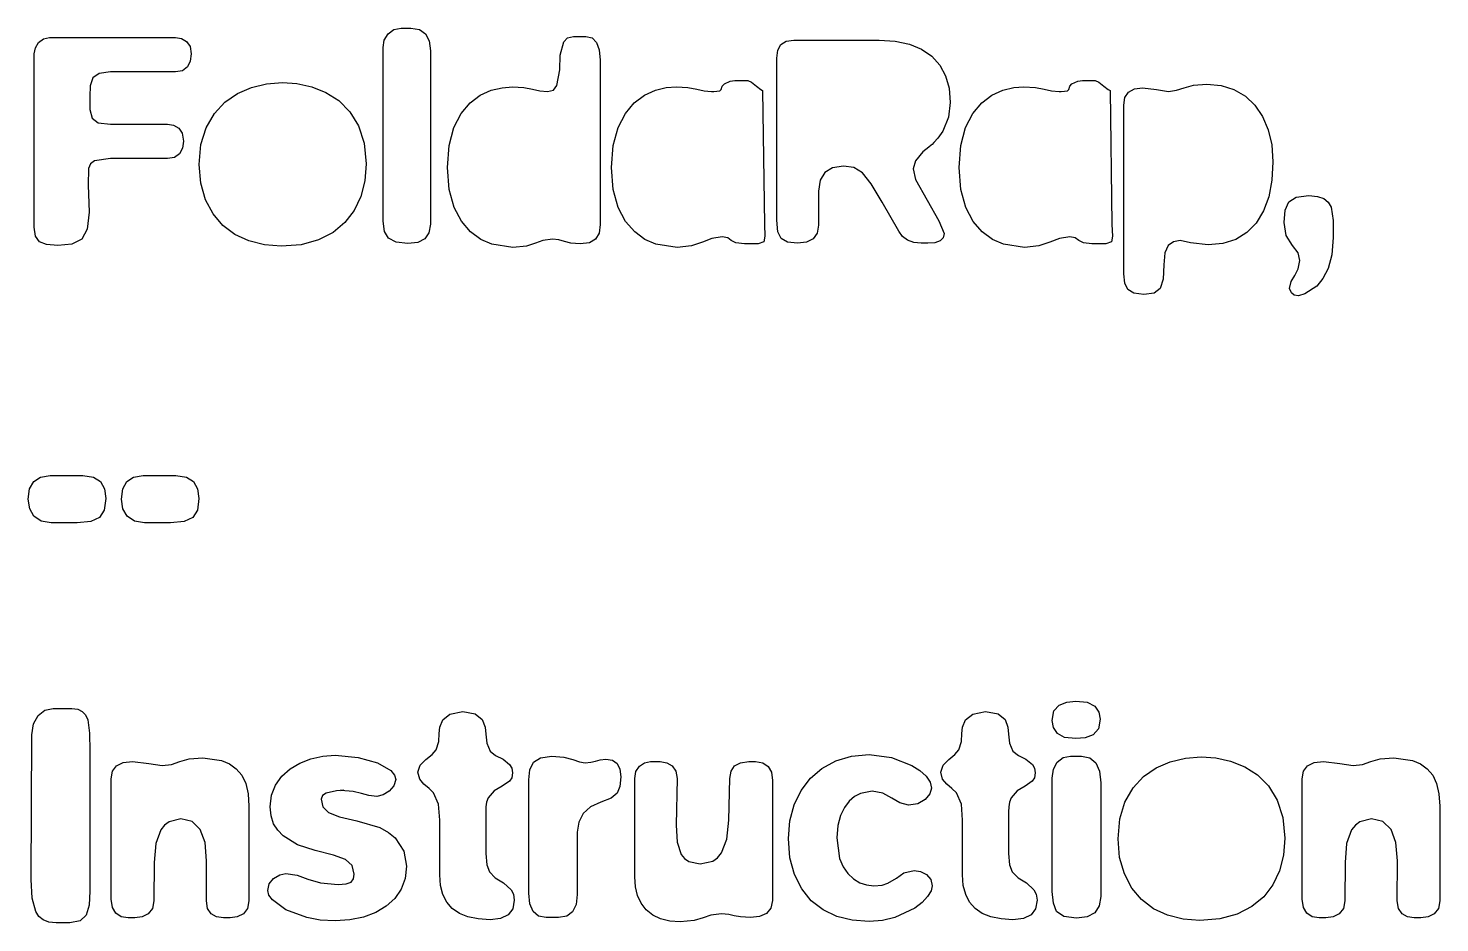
# Model space of a CAD drawing. Header units: metres. Extents: x 730 to 928, y -1580 to -1257.
# Drawn here: x 767.33 to 801.45, y -1342.37 to -1320.76 of the extents above; entities that cross this region are included whole.
import ezdxf

# ---------------------------------------------------------------- set-up
doc = ezdxf.new("R2010")
doc.units = ezdxf.units.M

msp = doc.modelspace()

# ---------------------------------------------------------------- linework, layer by layer
at = {"layer": 'COMPONENT0'}
for p, q in [((776.166, -1320.789, 0), (776.345, -1320.755, 0)), ((776.345, -1320.755, 0), (776.58, -1320.755, 0)), ((776.58, -1320.755, 0), (776.786, -1320.789, 0)), ((767.501, -1321.227, 0), (767.581, -1321.098, 0)), ((767.581, -1321.098, 0), (767.699, -1321.007, 0)), ((767.699, -1321.007, 0), (767.841, -1320.977, 0)), ((767.841, -1320.977, 0), (770.89, -1320.977, 0)), ((770.89, -1320.977, 0), (771.034, -1321.002, 0)), ((771.034, -1321.002, 0), (771.158, -1321.076, 0)), ((771.158, -1321.076, 0), (771.243, -1321.199, 0)), ((775.905, -1321.224, 0), (775.935, -1321.042, 0)), ((775.935, -1321.042, 0), (776.026, -1320.891, 0)), ((776.026, -1320.891, 0), (776.166, -1320.789, 0)), ((776.786, -1320.789, 0), (776.933, -1320.891, 0)), ((776.933, -1320.891, 0), (777.021, -1321.06, 0)), ((777.021, -1321.06, 0), (777.05, -1321.297, 0)), ((780.189, -1321.407, 0), (780.273, -1321.081, 0)), ((780.273, -1321.081, 0), (780.368, -1320.985, 0)), ((780.368, -1320.985, 0), (780.511, -1320.953, 0)), ((780.511, -1320.953, 0), (780.804, -1320.953, 0)), ((780.804, -1320.953, 0), (780.958, -1320.989, 0)), ((780.958, -1320.989, 0), (781.067, -1321.096, 0)), ((781.067, -1321.096, 0), (781.133, -1321.274, 0)), ((785.524, -1321.151, 0), (785.653, -1321.068, 0)), ((785.653, -1321.068, 0), (785.833, -1321.041, 0)), ((785.833, -1321.041, 0), (787.9, -1321.041, 0)), ((787.9, -1321.041, 0), (788.288, -1321.065, 0)), ((788.288, -1321.065, 0), (788.628, -1321.138, 0)), ((767.474, -1321.372, 0), (767.501, -1321.227, 0)), ((767.474, -1325.562, 0), (767.474, -1321.372, 0)), ((771.243, -1321.199, 0), (771.271, -1321.372, 0)), ((771.271, -1321.372, 0), (771.247, -1321.55, 0)), ((775.905, -1325.417, 0), (775.905, -1321.224, 0)), ((777.05, -1321.297, 0), (777.05, -1325.49, 0)), ((780.175, -1321.759, 0), (780.189, -1321.407, 0)), ((781.133, -1321.274, 0), (781.155, -1321.525, 0)), ((785.422, -1321.481, 0), (785.447, -1321.288, 0)), ((785.447, -1321.288, 0), (785.524, -1321.151, 0)), ((788.628, -1321.138, 0), (788.922, -1321.259, 0)), ((788.922, -1321.259, 0), (789.169, -1321.429, 0)), ((789.169, -1321.429, 0), (789.364, -1321.645, 0)), ((771.057, -1321.781, 0), (770.89, -1321.811, 0)), ((771.176, -1321.69, 0), (771.057, -1321.781, 0)), ((771.247, -1321.55, 0), (771.176, -1321.69, 0)), ((780.105, -1322.14, 0), (780.175, -1321.759, 0)), ((781.155, -1321.525, 0), (781.155, -1325.497, 0)), ((785.422, -1325.395, 0), (785.422, -1321.481, 0)), ((789.364, -1321.645, 0), (789.504, -1321.904, 0)), ((768.893, -1321.957, 0), (768.83, -1322.144, 0)), ((769.043, -1321.847, 0), (768.893, -1321.957, 0)), ((769.321, -1321.811, 0), (769.043, -1321.847, 0)), ((770.89, -1321.811, 0), (769.321, -1321.811, 0)), ((772.724, -1322.186, 0), (773.09, -1322.098, 0)), ((773.09, -1322.098, 0), (773.472, -1322.069, 0)), ((773.472, -1322.069, 0), (773.825, -1322.094, 0)), ((773.825, -1322.094, 0), (774.183, -1322.171, 0)), ((784.105, -1322.152, 0), (784.159, -1322.096, 0)), ((784.159, -1322.096, 0), (784.298, -1322.033, 0)), ((784.298, -1322.033, 0), (784.412, -1322.015, 0)), ((784.412, -1322.015, 0), (784.72, -1322.015, 0)), ((784.72, -1322.015, 0), (784.808, -1322.059, 0)), ((784.808, -1322.059, 0), (784.929, -1322.154, 0)), ((789.504, -1321.904, 0), (789.588, -1322.206, 0)), ((792.505, -1322.152, 0), (792.559, -1322.096, 0)), ((792.559, -1322.096, 0), (792.698, -1322.033, 0)), ((792.698, -1322.033, 0), (792.812, -1322.015, 0)), ((792.812, -1322.015, 0), (793.12, -1322.015, 0)), ((793.12, -1322.015, 0), (793.208, -1322.059, 0)), ((793.208, -1322.059, 0), (793.329, -1322.154, 0)), ((795.492, -1322.134, 0), (795.818, -1322.104, 0)), ((795.818, -1322.104, 0), (796.162, -1322.137, 0)), ((768.83, -1322.144, 0), (768.816, -1322.404, 0)), ((768.816, -1322.404, 0), (768.819, -1322.719, 0)), ((772.083, -1322.545, 0), (772.384, -1322.334, 0)), ((772.384, -1322.334, 0), (772.724, -1322.186, 0)), ((774.183, -1322.171, 0), (774.525, -1322.306, 0)), ((774.525, -1322.306, 0), (774.835, -1322.504, 0)), ((778.012, -1322.558, 0), (778.257, -1322.372, 0)), ((778.257, -1322.372, 0), (778.522, -1322.254, 0)), ((778.522, -1322.254, 0), (778.786, -1322.191, 0)), ((778.786, -1322.191, 0), (779.031, -1322.17, 0)), ((779.031, -1322.17, 0), (779.31, -1322.188, 0)), ((779.31, -1322.188, 0), (779.522, -1322.228, 0)), ((779.522, -1322.228, 0), (779.698, -1322.269, 0)), ((779.698, -1322.269, 0), (779.881, -1322.287, 0)), ((779.881, -1322.287, 0), (780.022, -1322.25, 0)), ((780.022, -1322.25, 0), (780.105, -1322.14, 0)), ((781.978, -1322.558, 0), (782.223, -1322.371, 0)), ((782.223, -1322.371, 0), (782.488, -1322.253, 0)), ((782.488, -1322.253, 0), (782.753, -1322.19, 0)), ((782.753, -1322.19, 0), (782.997, -1322.169, 0)), ((782.997, -1322.169, 0), (783.276, -1322.187, 0)), ((783.276, -1322.187, 0), (783.488, -1322.228, 0)), ((783.488, -1322.228, 0), (783.664, -1322.268, 0)), ((783.664, -1322.268, 0), (783.847, -1322.286, 0)), ((783.847, -1322.286, 0), (783.899, -1322.286, 0)), ((783.899, -1322.286, 0), (783.976, -1322.279, 0)), ((783.976, -1322.279, 0), (784.049, -1322.264, 0)), ((784.049, -1322.264, 0), (784.082, -1322.235, 0)), ((784.082, -1322.235, 0), (784.105, -1322.152, 0)), ((784.929, -1322.154, 0), (785.035, -1322.239, 0)), ((785.035, -1322.239, 0), (785.079, -1322.257, 0)), ((785.079, -1322.257, 0), (785.123, -1325.498, 0)), ((789.588, -1322.206, 0), (789.616, -1322.551, 0)), ((790.379, -1322.558, 0), (790.623, -1322.371, 0)), ((790.623, -1322.371, 0), (790.888, -1322.253, 0)), ((790.888, -1322.253, 0), (791.153, -1322.19, 0)), ((791.153, -1322.19, 0), (791.397, -1322.169, 0)), ((791.397, -1322.169, 0), (791.676, -1322.187, 0)), ((791.676, -1322.187, 0), (791.888, -1322.228, 0)), ((791.888, -1322.228, 0), (792.064, -1322.268, 0)), ((792.064, -1322.268, 0), (792.248, -1322.286, 0)), ((792.248, -1322.286, 0), (792.299, -1322.286, 0)), ((792.299, -1322.286, 0), (792.376, -1322.279, 0)), ((792.376, -1322.279, 0), (792.449, -1322.264, 0)), ((792.449, -1322.264, 0), (792.482, -1322.235, 0)), ((792.482, -1322.235, 0), (792.505, -1322.152, 0)), ((793.329, -1322.154, 0), (793.435, -1322.239, 0)), ((793.435, -1322.239, 0), (793.479, -1322.257, 0)), ((793.479, -1322.257, 0), (793.523, -1325.498, 0)), ((793.811, -1322.617, 0), (793.839, -1322.431, 0)), ((793.839, -1322.431, 0), (793.924, -1322.299, 0)), ((793.924, -1322.299, 0), (794.066, -1322.219, 0)), ((794.066, -1322.219, 0), (794.265, -1322.192, 0)), ((794.265, -1322.192, 0), (794.602, -1322.236, 0)), ((794.602, -1322.236, 0), (794.895, -1322.28, 0)), ((794.895, -1322.28, 0), (795.089, -1322.255, 0)), ((795.089, -1322.255, 0), (795.268, -1322.196, 0)), ((795.268, -1322.196, 0), (795.492, -1322.134, 0)), ((796.162, -1322.137, 0), (796.474, -1322.236, 0)), ((796.474, -1322.236, 0), (796.749, -1322.397, 0)), ((796.749, -1322.397, 0), (796.98, -1322.614, 0)), ((768.819, -1322.719, 0), (768.871, -1322.924, 0)), ((771.829, -1322.819, 0), (772.083, -1322.545, 0)), ((774.835, -1322.504, 0), (775.101, -1322.772, 0)), ((775.101, -1322.772, 0), (775.311, -1323.112, 0)), ((777.797, -1322.817, 0), (778.012, -1322.558, 0)), ((781.763, -1322.817, 0), (781.978, -1322.558, 0)), ((789.616, -1322.551, 0), (789.572, -1322.903, 0)), ((790.163, -1322.817, 0), (790.379, -1322.558, 0)), ((793.811, -1326.692, 0), (793.811, -1322.617, 0)), ((796.98, -1322.614, 0), (797.165, -1322.885, 0)), ((768.871, -1322.924, 0), (769.021, -1323.038, 0)), ((769.021, -1323.038, 0), (769.321, -1323.071, 0)), ((769.321, -1323.071, 0), (770.699, -1323.071, 0)), ((770.699, -1323.071, 0), (770.843, -1323.094, 0)), ((770.843, -1323.094, 0), (770.967, -1323.166, 0)), ((771.632, -1323.16, 0), (771.829, -1322.819, 0)), ((775.311, -1323.112, 0), (775.449, -1323.531, 0)), ((777.502, -1323.585, 0), (777.62, -1323.155, 0)), ((777.62, -1323.155, 0), (777.797, -1322.817, 0)), ((781.468, -1323.585, 0), (781.586, -1323.155, 0)), ((781.586, -1323.155, 0), (781.763, -1322.817, 0)), ((789.572, -1322.903, 0), (789.44, -1323.24, 0)), ((789.868, -1323.585, 0), (789.986, -1323.155, 0)), ((789.986, -1323.155, 0), (790.163, -1322.817, 0)), ((797.165, -1322.885, 0), (797.302, -1323.207, 0)), ((770.967, -1323.166, 0), (771.052, -1323.292, 0)), ((771.052, -1323.292, 0), (771.081, -1323.48, 0)), ((771.081, -1323.48, 0), (771.057, -1323.652, 0)), ((771.505, -1323.568, 0), (771.632, -1323.16, 0)), ((789.319, -1323.412, 0), (789.22, -1323.518, 0)), ((789.44, -1323.24, 0), (789.319, -1323.412, 0)), ((797.302, -1323.207, 0), (797.388, -1323.575, 0)), ((770.985, -1323.788, 0), (770.866, -1323.875, 0)), ((771.057, -1323.652, 0), (770.985, -1323.788, 0)), ((771.463, -1324.046, 0), (771.505, -1323.568, 0)), ((775.449, -1323.531, 0), (775.495, -1324.031, 0)), ((777.462, -1324.119, 0), (777.502, -1323.585, 0)), ((781.429, -1324.12, 0), (781.468, -1323.585, 0)), ((788.956, -1323.738, 0), (788.78, -1323.958, 0)), ((789.095, -1323.632, 0), (788.956, -1323.738, 0)), ((789.154, -1323.584, 0), (789.095, -1323.632, 0)), ((789.176, -1323.562, 0), (789.154, -1323.584, 0)), ((789.22, -1323.518, 0), (789.176, -1323.562, 0)), ((789.829, -1324.12, 0), (789.868, -1323.585, 0)), ((797.388, -1323.575, 0), (797.416, -1323.98, 0)), ((768.786, -1324.147, 0), (768.779, -1324.543, 0)), ((768.837, -1324.029, 0), (768.786, -1324.147, 0)), ((768.929, -1323.956, 0), (768.837, -1324.029, 0)), ((769.321, -1323.905, 0), (768.929, -1323.956, 0)), ((770.699, -1323.905, 0), (769.321, -1323.905, 0)), ((770.866, -1323.875, 0), (770.699, -1323.905, 0)), ((771.502, -1324.501, 0), (771.463, -1324.046, 0)), ((775.495, -1324.031, 0), (775.463, -1324.441, 0)), ((777.503, -1324.654, 0), (777.462, -1324.119, 0)), ((781.469, -1324.654, 0), (781.429, -1324.12, 0)), ((786.772, -1324.128, 0), (786.585, -1324.24, 0)), ((787.035, -1324.09, 0), (786.772, -1324.128, 0)), ((787.285, -1324.123, 0), (787.035, -1324.09, 0)), ((787.494, -1324.248, 0), (787.285, -1324.123, 0)), ((788.78, -1323.958, 0), (788.721, -1324.149, 0)), ((788.721, -1324.149, 0), (788.78, -1324.413, 0)), ((789.869, -1324.654, 0), (789.829, -1324.12, 0)), ((797.416, -1323.98, 0), (797.391, -1324.43, 0)), ((771.617, -1324.899, 0), (771.502, -1324.501, 0)), ((775.463, -1324.441, 0), (775.366, -1324.819, 0)), ((786.472, -1324.428, 0), (786.434, -1324.691, 0)), ((786.585, -1324.24, 0), (786.472, -1324.428, 0)), ((787.706, -1324.512, 0), (787.494, -1324.248, 0)), ((787.974, -1324.955, 0), (787.706, -1324.512, 0)), ((788.78, -1324.413, 0), (789.337, -1325.409, 0)), ((797.391, -1324.43, 0), (797.315, -1324.827, 0)), ((768.779, -1324.543, 0), (768.801, -1325.203, 0)), ((775.366, -1324.819, 0), (775.207, -1325.157, 0)), ((777.624, -1325.083, 0), (777.503, -1324.654, 0)), ((781.59, -1325.084, 0), (781.469, -1324.654, 0)), ((786.434, -1324.691, 0), (786.434, -1325.512, 0)), ((789.99, -1325.084, 0), (789.869, -1324.654, 0)), ((797.315, -1324.827, 0), (797.189, -1325.17, 0)), ((797.799, -1324.953, 0), (797.977, -1324.838, 0)), ((797.977, -1324.838, 0), (798.286, -1324.799, 0)), ((798.286, -1324.799, 0), (798.497, -1324.818, 0)), ((798.497, -1324.818, 0), (798.648, -1324.873, 0)), ((768.801, -1325.203, 0), (768.757, -1325.606, 0)), ((771.799, -1325.239, 0), (771.617, -1324.899, 0)), ((775.207, -1325.157, 0), (774.985, -1325.449, 0)), ((777.804, -1325.42, 0), (777.624, -1325.083, 0)), ((781.77, -1325.421, 0), (781.59, -1325.084, 0)), ((788.37, -1325.659, 0), (787.974, -1324.955, 0)), ((790.171, -1325.421, 0), (789.99, -1325.084, 0)), ((797.189, -1325.17, 0), (797.013, -1325.461, 0)), ((797.685, -1325.445, 0), (797.714, -1325.153, 0)), ((797.714, -1325.153, 0), (797.799, -1324.953, 0)), ((798.648, -1324.873, 0), (798.752, -1324.961, 0)), ((798.752, -1324.961, 0), (798.821, -1325.078, 0)), ((798.821, -1325.078, 0), (798.872, -1325.401, 0)), ((772.035, -1325.518, 0), (771.799, -1325.239, 0)), ((772.324, -1325.737, 0), (772.035, -1325.518, 0)), ((774.985, -1325.449, 0), (774.699, -1325.688, 0)), ((775.939, -1325.663, 0), (775.905, -1325.417, 0)), ((777.05, -1325.49, 0), (777.016, -1325.695, 0)), ((778.023, -1325.677, 0), (777.804, -1325.42, 0)), ((781.155, -1325.497, 0), (781.127, -1325.703, 0)), ((781.989, -1325.678, 0), (781.77, -1325.421, 0)), ((785.123, -1325.498, 0), (785.134, -1325.777, 0)), ((785.448, -1325.671, 0), (785.422, -1325.395, 0)), ((786.434, -1325.512, 0), (786.402, -1325.705, 0)), ((789.337, -1325.409, 0), (789.469, -1325.717, 0)), ((790.389, -1325.678, 0), (790.171, -1325.421, 0)), ((793.523, -1325.498, 0), (793.534, -1325.777, 0)), ((797.013, -1325.461, 0), (796.789, -1325.692, 0)), ((797.733, -1325.767, 0), (797.685, -1325.445, 0)), ((798.872, -1325.401, 0), (798.872, -1325.811, 0)), ((767.505, -1325.782, 0), (767.474, -1325.562, 0)), ((767.599, -1325.914, 0), (767.505, -1325.782, 0)), ((768.621, -1325.848, 0), (768.387, -1325.969, 0)), ((768.757, -1325.606, 0), (768.621, -1325.848, 0)), ((772.662, -1325.895, 0), (772.324, -1325.737, 0)), ((774.344, -1325.87, 0), (773.924, -1325.985, 0)), ((774.699, -1325.688, 0), (774.344, -1325.87, 0)), ((776.04, -1325.831, 0), (775.939, -1325.663, 0)), ((776.225, -1325.927, 0), (776.04, -1325.831, 0)), ((776.914, -1325.842, 0), (776.744, -1325.93, 0)), ((777.016, -1325.695, 0), (776.914, -1325.842, 0)), ((778.271, -1325.859, 0), (778.023, -1325.677, 0)), ((778.536, -1325.974, 0), (778.271, -1325.859, 0)), ((779.771, -1325.882, 0), (779.588, -1325.952, 0)), ((779.999, -1325.849, 0), (779.771, -1325.882, 0)), ((780.153, -1325.868, 0), (779.999, -1325.849, 0)), ((780.288, -1325.908, 0), (780.153, -1325.868, 0)), ((781.042, -1325.849, 0), (780.893, -1325.937, 0)), ((781.127, -1325.703, 0), (781.042, -1325.849, 0)), ((782.237, -1325.86, 0), (781.989, -1325.678, 0)), ((782.502, -1325.975, 0), (782.237, -1325.86, 0)), ((783.855, -1325.832, 0), (783.624, -1325.924, 0)), ((784.104, -1325.792, 0), (783.855, -1325.832, 0)), ((784.236, -1325.821, 0), (784.104, -1325.792, 0)), ((784.324, -1325.883, 0), (784.236, -1325.821, 0)), ((784.434, -1325.942, 0), (784.324, -1325.883, 0)), ((785.134, -1325.777, 0), (785.112, -1325.916, 0)), ((785.528, -1325.838, 0), (785.448, -1325.671, 0)), ((785.679, -1325.923, 0), (785.528, -1325.838, 0)), ((786.306, -1325.842, 0), (786.145, -1325.924, 0)), ((786.402, -1325.705, 0), (786.306, -1325.842, 0)), ((788.464, -1325.787, 0), (788.37, -1325.659, 0)), ((788.586, -1325.879, 0), (788.464, -1325.787, 0)), ((788.735, -1325.934, 0), (788.586, -1325.879, 0)), ((789.444, -1325.82, 0), (789.37, -1325.893, 0)), ((789.469, -1325.717, 0), (789.444, -1325.82, 0)), ((790.637, -1325.86, 0), (790.389, -1325.678, 0)), ((790.903, -1325.975, 0), (790.637, -1325.86, 0)), ((792.255, -1325.832, 0), (792.024, -1325.924, 0)), ((792.504, -1325.792, 0), (792.255, -1325.832, 0)), ((792.636, -1325.821, 0), (792.504, -1325.792, 0)), ((792.724, -1325.883, 0), (792.636, -1325.821, 0)), ((792.834, -1325.942, 0), (792.724, -1325.883, 0)), ((793.534, -1325.777, 0), (793.512, -1325.916, 0)), ((796.52, -1325.856, 0), (796.206, -1325.955, 0)), ((796.789, -1325.692, 0), (796.52, -1325.856, 0)), ((797.891, -1326.002, 0), (797.733, -1325.767, 0)), ((798.872, -1325.811, 0), (798.842, -1326.233, 0)), ((767.773, -1325.98, 0), (767.599, -1325.914, 0)), ((768.046, -1326.002, 0), (767.773, -1325.98, 0)), ((768.387, -1325.969, 0), (768.046, -1326.002, 0)), ((773.038, -1325.991, 0), (772.662, -1325.895, 0)), ((773.442, -1326.023, 0), (773.038, -1325.991, 0)), ((773.924, -1325.985, 0), (773.442, -1326.023, 0)), ((776.507, -1325.959, 0), (776.225, -1325.927, 0)), ((776.744, -1325.93, 0), (776.507, -1325.959, 0)), ((779.046, -1326.055, 0), (778.536, -1325.974, 0)), ((779.372, -1326.022, 0), (779.046, -1326.055, 0)), ((779.588, -1325.952, 0), (779.372, -1326.022, 0)), ((780.445, -1325.948, 0), (780.288, -1325.908, 0)), ((780.672, -1325.967, 0), (780.445, -1325.948, 0)), ((780.893, -1325.937, 0), (780.672, -1325.967, 0)), ((783.012, -1326.056, 0), (782.502, -1325.975, 0)), ((783.36, -1326.015, 0), (783.012, -1326.056, 0)), ((783.624, -1325.924, 0), (783.36, -1326.015, 0)), ((784.639, -1325.968, 0), (784.434, -1325.942, 0)), ((784.973, -1325.964, 0), (784.639, -1325.968, 0)), ((785.112, -1325.916, 0), (784.973, -1325.964, 0)), ((785.921, -1325.952, 0), (785.679, -1325.923, 0)), ((786.145, -1325.924, 0), (785.921, -1325.952, 0)), ((788.912, -1325.952, 0), (788.735, -1325.934, 0)), ((789.073, -1325.952, 0), (788.912, -1325.952, 0)), ((789.246, -1325.937, 0), (789.073, -1325.952, 0)), ((789.37, -1325.893, 0), (789.246, -1325.937, 0)), ((791.412, -1326.056, 0), (790.903, -1325.975, 0)), ((791.76, -1326.015, 0), (791.412, -1326.056, 0)), ((792.024, -1325.924, 0), (791.76, -1326.015, 0)), ((793.039, -1325.968, 0), (792.834, -1325.942, 0)), ((793.373, -1325.964, 0), (793.039, -1325.968, 0)), ((793.512, -1325.916, 0), (793.373, -1325.964, 0)), ((794.805, -1326.184, 0), (794.777, -1326.472, 0)), ((794.887, -1326.007, 0), (794.805, -1326.184, 0)), ((795.014, -1325.916, 0), (794.887, -1326.007, 0)), ((795.173, -1325.886, 0), (795.014, -1325.916, 0)), ((795.422, -1325.937, 0), (795.173, -1325.886, 0)), ((795.847, -1325.988, 0), (795.422, -1325.937, 0)), ((796.206, -1325.955, 0), (795.847, -1325.988, 0)), ((798.022, -1326.181, 0), (797.891, -1326.002, 0)), ((798.066, -1326.368, 0), (798.022, -1326.181, 0)), ((794.777, -1326.472, 0), (794.759, -1326.82, 0)), ((798.026, -1326.57, 0), (798.066, -1326.368, 0)), ((798.751, -1326.559, 0), (798.622, -1326.805, 0)), ((798.842, -1326.233, 0), (798.751, -1326.559, 0)), ((793.836, -1326.915, 0), (793.811, -1326.692, 0)), ((794.759, -1326.82, 0), (794.689, -1327.04, 0)), ((797.817, -1327.043, 0), (797.858, -1326.874, 0)), ((797.858, -1326.874, 0), (797.942, -1326.728, 0)), ((797.942, -1326.728, 0), (798.026, -1326.57, 0)), ((798.622, -1326.805, 0), (798.476, -1326.984, 0)), ((793.91, -1327.069, 0), (793.836, -1326.915, 0)), ((794.055, -1327.16, 0), (793.91, -1327.069, 0)), ((794.294, -1327.19, 0), (794.055, -1327.16, 0)), ((794.543, -1327.157, 0), (794.294, -1327.19, 0)), ((794.689, -1327.04, 0), (794.543, -1327.157, 0)), ((797.865, -1327.149, 0), (797.817, -1327.043, 0)), ((797.932, -1327.201, 0), (797.865, -1327.149, 0)), ((798.037, -1327.219, 0), (797.932, -1327.201, 0)), ((798.191, -1327.175, 0), (798.037, -1327.219, 0)), ((798.476, -1326.984, 0), (798.191, -1327.175, 0)), ((767.461, -1331.707, 0), (767.626, -1331.6, 0)), ((767.626, -1331.6, 0), (767.857, -1331.564, 0)), ((767.857, -1331.564, 0), (768.648, -1331.564, 0)), ((768.648, -1331.564, 0), (768.905, -1331.601, 0)), ((768.905, -1331.601, 0), (769.076, -1331.71, 0)), ((769.712, -1331.707, 0), (769.877, -1331.6, 0)), ((769.877, -1331.6, 0), (770.108, -1331.564, 0)), ((770.108, -1331.564, 0), (770.899, -1331.564, 0)), ((770.899, -1331.564, 0), (771.156, -1331.601, 0)), ((771.156, -1331.601, 0), (771.328, -1331.71, 0)), ((767.329, -1332.135, 0), (767.362, -1331.885, 0)), ((767.362, -1331.885, 0), (767.461, -1331.707, 0)), ((769.076, -1331.71, 0), (769.173, -1331.886, 0)), ((769.173, -1331.886, 0), (769.205, -1332.12, 0)), ((769.58, -1332.135, 0), (769.613, -1331.885, 0)), ((769.613, -1331.885, 0), (769.712, -1331.707, 0)), ((771.328, -1331.71, 0), (771.424, -1331.886, 0)), ((771.424, -1331.886, 0), (771.456, -1332.12, 0)), ((767.364, -1332.366, 0), (767.329, -1332.135, 0)), ((767.468, -1332.548, 0), (767.364, -1332.366, 0)), ((769.205, -1332.12, 0), (769.167, -1332.399, 0)), ((769.615, -1332.366, 0), (769.58, -1332.135, 0)), ((769.72, -1332.548, 0), (769.615, -1332.366, 0)), ((771.456, -1332.12, 0), (771.418, -1332.399, 0)), ((767.642, -1332.666, 0), (767.468, -1332.548, 0)), ((767.886, -1332.706, 0), (767.642, -1332.666, 0)), ((768.516, -1332.706, 0), (767.886, -1332.706, 0)), ((768.845, -1332.674, 0), (768.516, -1332.706, 0)), ((769.054, -1332.578, 0), (768.845, -1332.674, 0)), ((769.167, -1332.399, 0), (769.054, -1332.578, 0)), ((769.894, -1332.666, 0), (769.72, -1332.548, 0)), ((770.137, -1332.706, 0), (769.894, -1332.666, 0)), ((770.767, -1332.706, 0), (770.137, -1332.706, 0)), ((771.096, -1332.674, 0), (770.767, -1332.706, 0)), ((771.306, -1332.578, 0), (771.096, -1332.674, 0)), ((771.418, -1332.399, 0), (771.306, -1332.578, 0)), ((792.123, -1337.252, 0), (792.25, -1337.11, 0)), ((792.25, -1337.11, 0), (792.435, -1337.036, 0)), ((792.435, -1337.036, 0), (792.653, -1337.011, 0)), ((792.653, -1337.011, 0), (792.928, -1337.042, 0)), ((792.928, -1337.042, 0), (793.107, -1337.136, 0)), ((793.107, -1337.136, 0), (793.206, -1337.277, 0)), ((767.453, -1337.559, 0), (767.566, -1337.359, 0)), ((767.566, -1337.359, 0), (767.731, -1337.235, 0)), ((767.731, -1337.235, 0), (767.928, -1337.194, 0)), ((767.928, -1337.194, 0), (768.382, -1337.194, 0)), ((768.382, -1337.194, 0), (768.526, -1337.211, 0)), ((768.526, -1337.211, 0), (768.635, -1337.263, 0)), ((768.635, -1337.263, 0), (768.714, -1337.349, 0)), ((768.714, -1337.349, 0), (768.767, -1337.465, 0)), ((768.767, -1337.465, 0), (768.814, -1337.788, 0)), ((777.276, -1337.644, 0), (777.349, -1337.468, 0)), ((777.349, -1337.468, 0), (777.521, -1337.326, 0)), ((777.521, -1337.326, 0), (777.832, -1337.267, 0)), ((777.832, -1337.267, 0), (778.136, -1337.322, 0)), ((778.136, -1337.322, 0), (778.304, -1337.461, 0)), ((778.304, -1337.461, 0), (778.374, -1337.641, 0)), ((789.914, -1337.644, 0), (789.987, -1337.468, 0)), ((789.987, -1337.468, 0), (790.159, -1337.326, 0)), ((790.159, -1337.326, 0), (790.47, -1337.267, 0)), ((790.47, -1337.267, 0), (790.774, -1337.322, 0)), ((790.774, -1337.322, 0), (790.942, -1337.461, 0)), ((790.942, -1337.461, 0), (791.012, -1337.641, 0)), ((792.081, -1337.48, 0), (792.123, -1337.252, 0)), ((792.112, -1337.655, 0), (792.081, -1337.48, 0)), ((793.239, -1337.451, 0), (793.196, -1337.684, 0)), ((793.206, -1337.277, 0), (793.239, -1337.451, 0)), ((767.415, -1337.832, 0), (767.453, -1337.559, 0)), ((768.814, -1337.788, 0), (768.822, -1338.22, 0)), ((777.254, -1337.993, 0), (777.261, -1337.795, 0)), ((777.261, -1337.795, 0), (777.276, -1337.644, 0)), ((778.374, -1337.641, 0), (778.389, -1337.809, 0)), ((778.389, -1337.809, 0), (778.411, -1338.026, 0)), ((789.892, -1337.993, 0), (789.899, -1337.795, 0)), ((789.899, -1337.795, 0), (789.914, -1337.644, 0)), ((791.012, -1337.641, 0), (791.026, -1337.809, 0)), ((791.026, -1337.809, 0), (791.048, -1338.026, 0)), ((792.206, -1337.796, 0), (792.112, -1337.655, 0)), ((792.38, -1337.889, 0), (792.206, -1337.796, 0)), ((793.067, -1337.825, 0), (792.877, -1337.897, 0)), ((793.196, -1337.684, 0), (793.067, -1337.825, 0)), ((767.401, -1341.321, 0), (767.415, -1337.832, 0)), ((777.188, -1338.19, 0), (777.254, -1337.993, 0)), ((778.411, -1338.026, 0), (778.491, -1338.22, 0)), ((789.826, -1338.19, 0), (789.892, -1337.993, 0)), ((791.048, -1338.026, 0), (791.129, -1338.22, 0)), ((792.653, -1337.92, 0), (792.38, -1337.889, 0)), ((792.877, -1337.897, 0), (792.653, -1337.92, 0)), ((768.822, -1338.22, 0), (768.822, -1341.607, 0)), ((769.465, -1338.575, 0), (769.625, -1338.495, 0)), ((769.625, -1338.495, 0), (769.85, -1338.469, 0)), ((769.85, -1338.469, 0), (770.245, -1338.52, 0)), ((770.794, -1338.542, 0), (770.992, -1338.476, 0)), ((770.992, -1338.476, 0), (771.223, -1338.41, 0)), ((771.223, -1338.41, 0), (771.549, -1338.381, 0)), ((771.549, -1338.381, 0), (772.004, -1338.448, 0)), ((772.004, -1338.448, 0), (772.194, -1338.531, 0)), ((773.661, -1338.648, 0), (773.896, -1338.509, 0)), ((773.896, -1338.509, 0), (774.163, -1338.407, 0)), ((774.163, -1338.407, 0), (774.449, -1338.343, 0)), ((774.449, -1338.343, 0), (774.745, -1338.322, 0)), ((774.745, -1338.322, 0), (775.306, -1338.374, 0)), ((775.306, -1338.374, 0), (775.775, -1338.505, 0)), ((775.775, -1338.505, 0), (776.094, -1338.692, 0)), ((776.807, -1338.564, 0), (776.942, -1338.425, 0)), ((776.942, -1338.425, 0), (777.093, -1338.304, 0)), ((777.093, -1338.304, 0), (777.188, -1338.19, 0)), ((778.491, -1338.22, 0), (778.627, -1338.326, 0)), ((778.627, -1338.326, 0), (778.806, -1338.418, 0)), ((778.806, -1338.418, 0), (778.964, -1338.542, 0)), ((779.455, -1338.671, 0), (779.54, -1338.491, 0)), ((779.54, -1338.491, 0), (779.708, -1338.381, 0)), ((779.708, -1338.381, 0), (779.984, -1338.344, 0)), ((779.984, -1338.344, 0), (780.278, -1338.37, 0)), ((780.278, -1338.37, 0), (780.494, -1338.425, 0)), ((780.494, -1338.425, 0), (780.655, -1338.48, 0)), ((780.655, -1338.48, 0), (780.791, -1338.506, 0)), ((780.791, -1338.506, 0), (780.93, -1338.491, 0)), ((780.93, -1338.491, 0), (781.04, -1338.462, 0)), ((781.04, -1338.462, 0), (781.15, -1338.432, 0)), ((781.15, -1338.432, 0), (781.289, -1338.418, 0)), ((781.289, -1338.418, 0), (781.45, -1338.444, 0)), ((781.45, -1338.444, 0), (781.564, -1338.524, 0)), ((782.103, -1338.583, 0), (782.227, -1338.503, 0)), ((782.227, -1338.503, 0), (782.371, -1338.476, 0)), ((782.371, -1338.476, 0), (782.605, -1338.476, 0)), ((782.605, -1338.476, 0), (782.762, -1338.501, 0)), ((782.762, -1338.501, 0), (782.895, -1338.575, 0)), ((784.404, -1338.579, 0), (784.546, -1338.502, 0)), ((784.546, -1338.502, 0), (784.745, -1338.476, 0)), ((784.745, -1338.476, 0), (784.907, -1338.476, 0)), ((784.907, -1338.476, 0), (785.087, -1338.505, 0)), ((785.087, -1338.505, 0), (785.215, -1338.59, 0)), ((786.516, -1338.638, 0), (786.849, -1338.457, 0)), ((786.849, -1338.457, 0), (787.23, -1338.345, 0)), ((787.23, -1338.345, 0), (787.655, -1338.307, 0)), ((787.655, -1338.307, 0), (788.198, -1338.38, 0)), ((788.198, -1338.38, 0), (788.685, -1338.567, 0)), ((789.445, -1338.564, 0), (789.58, -1338.425, 0)), ((789.58, -1338.425, 0), (789.73, -1338.304, 0)), ((789.73, -1338.304, 0), (789.826, -1338.19, 0)), ((791.129, -1338.22, 0), (791.265, -1338.326, 0)), ((791.265, -1338.326, 0), (791.444, -1338.418, 0)), ((791.444, -1338.418, 0), (791.602, -1338.542, 0)), ((792.111, -1338.655, 0), (792.202, -1338.487, 0)), ((792.202, -1338.487, 0), (792.342, -1338.38, 0)), ((792.342, -1338.38, 0), (792.521, -1338.344, 0)), ((792.521, -1338.344, 0), (792.785, -1338.344, 0)), ((792.785, -1338.344, 0), (792.99, -1338.384, 0)), ((792.99, -1338.384, 0), (793.137, -1338.505, 0)), ((793.137, -1338.505, 0), (793.225, -1338.707, 0)), ((794.592, -1338.626, 0), (794.932, -1338.478, 0)), ((794.932, -1338.478, 0), (795.299, -1338.39, 0)), ((795.299, -1338.39, 0), (795.68, -1338.361, 0)), ((795.68, -1338.361, 0), (796.034, -1338.386, 0)), ((796.034, -1338.386, 0), (796.391, -1338.463, 0)), ((796.391, -1338.463, 0), (796.734, -1338.598, 0)), ((798.252, -1338.575, 0), (798.412, -1338.495, 0)), ((798.412, -1338.495, 0), (798.636, -1338.469, 0)), ((798.636, -1338.469, 0), (799.032, -1338.52, 0)), ((799.581, -1338.542, 0), (799.779, -1338.476, 0)), ((799.779, -1338.476, 0), (800.01, -1338.41, 0)), ((800.01, -1338.41, 0), (800.335, -1338.381, 0)), ((800.335, -1338.381, 0), (800.79, -1338.448, 0)), ((800.79, -1338.448, 0), (800.98, -1338.531, 0)), ((769.337, -1338.894, 0), (769.369, -1338.708, 0)), ((769.369, -1338.708, 0), (769.465, -1338.575, 0)), ((770.245, -1338.52, 0), (770.567, -1338.571, 0)), ((770.567, -1338.571, 0), (770.794, -1338.542, 0)), ((772.194, -1338.531, 0), (772.358, -1338.648, 0)), ((772.358, -1338.648, 0), (772.491, -1338.805, 0)), ((772.491, -1338.805, 0), (772.586, -1339.008, 0)), ((773.309, -1339.041, 0), (773.463, -1338.825, 0)), ((773.463, -1338.825, 0), (773.661, -1338.648, 0)), ((776.094, -1338.692, 0), (776.182, -1338.8, 0)), ((776.182, -1338.8, 0), (776.211, -1338.909, 0)), ((776.748, -1338.733, 0), (776.807, -1338.564, 0)), ((776.792, -1338.898, 0), (776.748, -1338.733, 0)), ((778.964, -1338.542, 0), (779.016, -1338.63, 0)), ((779.034, -1338.748, 0), (779.015, -1338.864, 0)), ((779.016, -1338.63, 0), (779.034, -1338.748, 0)), ((779.427, -1338.916, 0), (779.455, -1338.671, 0)), ((781.564, -1338.524, 0), (781.633, -1338.657, 0)), ((781.656, -1338.843, 0), (781.632, -1339.074, 0)), ((781.633, -1338.657, 0), (781.656, -1338.843, 0)), ((781.989, -1338.887, 0), (782.018, -1338.712, 0)), ((782.018, -1338.712, 0), (782.103, -1338.583, 0)), ((782.895, -1338.575, 0), (782.986, -1338.703, 0)), ((782.986, -1338.703, 0), (783.016, -1338.887, 0)), ((784.291, -1338.887, 0), (784.319, -1338.707, 0)), ((784.319, -1338.707, 0), (784.404, -1338.579, 0)), ((785.215, -1338.59, 0), (785.292, -1338.732, 0)), ((785.292, -1338.732, 0), (785.318, -1338.931, 0)), ((786.236, -1338.879, 0), (786.516, -1338.638, 0)), ((788.685, -1338.567, 0), (788.88, -1338.689, 0)), ((788.88, -1338.689, 0), (789.033, -1338.828, 0)), ((789.033, -1338.828, 0), (789.132, -1338.973, 0)), ((789.386, -1338.733, 0), (789.445, -1338.564, 0)), ((789.43, -1338.898, 0), (789.386, -1338.733, 0)), ((791.602, -1338.542, 0), (791.654, -1338.63, 0)), ((791.671, -1338.748, 0), (791.653, -1338.864, 0)), ((791.654, -1338.63, 0), (791.671, -1338.748, 0)), ((792.081, -1338.872, 0), (792.111, -1338.655, 0)), ((793.225, -1338.707, 0), (793.254, -1338.989, 0)), ((794.037, -1339.111, 0), (794.291, -1338.837, 0)), ((794.291, -1338.837, 0), (794.592, -1338.626, 0)), ((796.734, -1338.598, 0), (797.043, -1338.796, 0)), ((797.043, -1338.796, 0), (797.309, -1339.064, 0)), ((798.124, -1338.894, 0), (798.156, -1338.708, 0)), ((798.156, -1338.708, 0), (798.252, -1338.575, 0)), ((799.032, -1338.52, 0), (799.354, -1338.571, 0)), ((799.354, -1338.571, 0), (799.581, -1338.542, 0)), ((800.98, -1338.531, 0), (801.145, -1338.648, 0)), ((801.145, -1338.648, 0), (801.278, -1338.805, 0)), ((801.278, -1338.805, 0), (801.373, -1339.008, 0)), ((769.337, -1341.797, 0), (769.337, -1338.894, 0)), ((772.586, -1339.008, 0), (772.643, -1339.258, 0)), ((773.21, -1339.29, 0), (773.309, -1339.041, 0)), ((774.778, -1339.18, 0), (774.533, -1339.238, 0)), ((774.958, -1339.169, 0), (774.778, -1339.18, 0)), ((774.885, -1339.173, 0), (774.958, -1339.169, 0)), ((775.182, -1339.194, 0), (774.885, -1339.173, 0)), ((776.057, -1339.191, 0), (775.911, -1339.282, 0)), ((776.167, -1339.063, 0), (776.057, -1339.191, 0)), ((776.211, -1338.909, 0), (776.167, -1339.063, 0)), ((776.895, -1339.022, 0), (776.792, -1338.898, 0)), ((777.019, -1339.129, 0), (776.895, -1339.022, 0)), ((777.129, -1339.231, 0), (777.019, -1339.129, 0)), ((778.594, -1339.18, 0), (778.447, -1339.349, 0)), ((778.788, -1339.07, 0), (778.594, -1339.18, 0)), ((778.96, -1338.949, 0), (778.788, -1339.07, 0)), ((779.015, -1338.864, 0), (778.96, -1338.949, 0)), ((779.427, -1341.658, 0), (779.427, -1338.916, 0)), ((781.632, -1339.074, 0), (781.561, -1339.239, 0)), ((781.989, -1341.262, 0), (781.989, -1338.887, 0)), ((783.016, -1338.887, 0), (782.987, -1340.008, 0)), ((784.261, -1339.891, 0), (784.291, -1338.887, 0)), ((785.318, -1338.931, 0), (785.318, -1341.833, 0)), ((785.844, -1339.521, 0), (786.012, -1339.175, 0)), ((786.012, -1339.175, 0), (786.236, -1338.879, 0)), ((787.728, -1339.187, 0), (787.446, -1339.242, 0)), ((787.989, -1339.239, 0), (787.728, -1339.187, 0)), ((789.165, -1339.114, 0), (789.126, -1339.257, 0)), ((789.132, -1338.973, 0), (789.165, -1339.114, 0)), ((789.532, -1339.022, 0), (789.43, -1338.898, 0)), ((789.657, -1339.129, 0), (789.532, -1339.022, 0)), ((789.767, -1339.231, 0), (789.657, -1339.129, 0)), ((791.232, -1339.18, 0), (791.085, -1339.349, 0)), ((791.426, -1339.07, 0), (791.232, -1339.18, 0)), ((791.598, -1338.949, 0), (791.426, -1339.07, 0)), ((791.653, -1338.864, 0), (791.598, -1338.949, 0)), ((792.081, -1341.613, 0), (792.081, -1338.872, 0)), ((793.254, -1338.989, 0), (793.254, -1341.731, 0)), ((793.84, -1339.452, 0), (794.037, -1339.111, 0)), ((797.309, -1339.064, 0), (797.52, -1339.404, 0)), ((798.124, -1341.797, 0), (798.124, -1338.894, 0)), ((801.373, -1339.008, 0), (801.43, -1339.258, 0)), ((772.643, -1339.258, 0), (772.662, -1339.554, 0)), ((773.177, -1339.568, 0), (773.21, -1339.29, 0)), ((774.439, -1339.297, 0), (774.408, -1339.385, 0)), ((774.408, -1339.385, 0), (774.449, -1339.572, 0)), ((774.533, -1339.238, 0), (774.439, -1339.297, 0)), ((775.387, -1339.246, 0), (775.182, -1339.194, 0)), ((775.559, -1339.297, 0), (775.387, -1339.246, 0)), ((775.757, -1339.319, 0), (775.559, -1339.297, 0)), ((775.911, -1339.282, 0), (775.757, -1339.319, 0)), ((777.25, -1339.503, 0), (777.129, -1339.231, 0)), ((777.275, -1339.891, 0), (777.25, -1339.503, 0)), ((778.407, -1339.459, 0), (778.392, -1339.565, 0)), ((778.447, -1339.349, 0), (778.407, -1339.459, 0)), ((781.172, -1339.459, 0), (780.922, -1339.571, 0)), ((781.416, -1339.36, 0), (781.172, -1339.459, 0)), ((781.561, -1339.239, 0), (781.416, -1339.36, 0)), ((785.739, -1339.908, 0), (785.844, -1339.521, 0)), ((787.171, -1339.429, 0), (787.057, -1339.582, 0)), ((787.302, -1339.317, 0), (787.171, -1339.429, 0)), ((787.446, -1339.242, 0), (787.302, -1339.317, 0)), ((788.201, -1339.356, 0), (787.989, -1339.239, 0)), ((788.396, -1339.473, 0), (788.201, -1339.356, 0)), ((788.608, -1339.525, 0), (788.396, -1339.473, 0)), ((788.829, -1339.492, 0), (788.608, -1339.525, 0)), ((789.008, -1339.393, 0), (788.829, -1339.492, 0)), ((789.126, -1339.257, 0), (789.008, -1339.393, 0)), ((789.888, -1339.503, 0), (789.767, -1339.231, 0)), ((789.913, -1339.891, 0), (789.888, -1339.503, 0)), ((791.045, -1339.459, 0), (791.03, -1339.565, 0)), ((791.085, -1339.349, 0), (791.045, -1339.459, 0)), ((793.714, -1339.86, 0), (793.84, -1339.452, 0)), ((797.52, -1339.404, 0), (797.657, -1339.823, 0)), ((801.43, -1339.258, 0), (801.449, -1339.554, 0)), ((771.014, -1339.862, 0), (770.733, -1339.928, 0)), ((771.289, -1339.925, 0), (771.014, -1339.862, 0)), ((772.662, -1339.554, 0), (772.662, -1341.841, 0)), ((773.198, -1339.787, 0), (773.177, -1339.568, 0)), ((773.261, -1339.975, 0), (773.198, -1339.787, 0)), ((774.449, -1339.572, 0), (774.588, -1339.708, 0)), ((774.588, -1339.708, 0), (774.852, -1339.81, 0)), ((774.852, -1339.81, 0), (775.273, -1339.906, 0)), ((778.392, -1339.565, 0), (778.389, -1339.686, 0)), ((778.389, -1339.686, 0), (778.389, -1339.847, 0)), ((778.389, -1339.847, 0), (778.389, -1340.697, 0)), ((780.743, -1339.733, 0), (780.636, -1339.938, 0)), ((780.922, -1339.571, 0), (780.743, -1339.733, 0)), ((786.963, -1339.777, 0), (786.899, -1340.02, 0)), ((787.057, -1339.582, 0), (786.963, -1339.777, 0)), ((791.03, -1339.565, 0), (791.026, -1339.686, 0)), ((791.026, -1339.686, 0), (791.026, -1339.847, 0)), ((791.026, -1339.847, 0), (791.026, -1340.697, 0)), ((793.672, -1340.338, 0), (793.714, -1339.86, 0)), ((797.657, -1339.823, 0), (797.703, -1340.323, 0)), ((799.801, -1339.862, 0), (799.52, -1339.928, 0)), ((800.076, -1339.925, 0), (799.801, -1339.862, 0)), ((801.449, -1339.554, 0), (801.449, -1341.841, 0)), ((770.532, -1340.125, 0), (770.412, -1340.455, 0)), ((770.623, -1340.01, 0), (770.532, -1340.125, 0)), ((770.733, -1339.928, 0), (770.623, -1340.01, 0)), ((771.485, -1340.114, 0), (771.289, -1339.925, 0)), ((771.603, -1340.431, 0), (771.485, -1340.114, 0)), ((773.361, -1340.135, 0), (773.261, -1339.975, 0)), ((773.492, -1340.272, 0), (773.361, -1340.135, 0)), ((775.273, -1339.906, 0), (775.827, -1340.071, 0)), ((775.827, -1340.071, 0), (776.035, -1340.185, 0)), ((776.035, -1340.185, 0), (776.197, -1340.32, 0)), ((777.275, -1341.21, 0), (777.275, -1339.891, 0)), ((780.636, -1339.938, 0), (780.6, -1340.177, 0)), ((780.6, -1340.177, 0), (780.6, -1341.687, 0)), ((782.987, -1340.008, 0), (783.019, -1340.423, 0)), ((784.218, -1340.353, 0), (784.261, -1339.891, 0)), ((785.704, -1340.331, 0), (785.739, -1339.908, 0)), ((786.899, -1340.02, 0), (786.878, -1340.316, 0)), ((789.913, -1341.21, 0), (789.913, -1339.891, 0)), ((799.319, -1340.125, 0), (799.198, -1340.455, 0)), ((799.409, -1340.01, 0), (799.319, -1340.125, 0)), ((799.52, -1339.928, 0), (799.409, -1340.01, 0)), ((800.272, -1340.114, 0), (800.076, -1339.925, 0)), ((800.39, -1340.431, 0), (800.272, -1340.114, 0)), ((770.412, -1340.455, 0), (770.372, -1340.917, 0)), ((771.642, -1340.873, 0), (771.603, -1340.431, 0)), ((773.836, -1340.485, 0), (773.492, -1340.272, 0)), ((774.262, -1340.624, 0), (773.836, -1340.485, 0)), ((776.197, -1340.32, 0), (776.406, -1340.636, 0)), ((783.019, -1340.423, 0), (783.115, -1340.716, 0)), ((784.089, -1340.683, 0), (784.218, -1340.353, 0)), ((785.741, -1340.799, 0), (785.704, -1340.331, 0)), ((786.878, -1340.316, 0), (786.943, -1340.818, 0)), ((793.71, -1340.793, 0), (793.672, -1340.338, 0)), ((797.703, -1340.323, 0), (797.671, -1340.733, 0)), ((799.198, -1340.455, 0), (799.158, -1340.917, 0)), ((800.429, -1340.873, 0), (800.39, -1340.431, 0)), ((771.635, -1341.841, 0), (771.642, -1340.873, 0)), ((774.705, -1340.737, 0), (774.262, -1340.624, 0)), ((774.998, -1340.844, 0), (774.705, -1340.737, 0)), ((775.16, -1340.983, 0), (774.998, -1340.844, 0)), ((776.406, -1340.636, 0), (776.475, -1341.005, 0)), ((778.389, -1340.697, 0), (778.411, -1340.969, 0)), ((783.115, -1340.716, 0), (783.192, -1340.817, 0)), ((783.192, -1340.817, 0), (783.294, -1340.889, 0)), ((783.294, -1340.889, 0), (783.573, -1340.947, 0)), ((783.573, -1340.947, 0), (783.874, -1340.881, 0)), ((783.874, -1340.881, 0), (783.992, -1340.798, 0)), ((783.992, -1340.798, 0), (784.089, -1340.683, 0)), ((785.851, -1341.207, 0), (785.741, -1340.799, 0)), ((786.943, -1340.818, 0), (787.025, -1341.017, 0)), ((791.026, -1340.697, 0), (791.048, -1340.969, 0)), ((793.825, -1341.191, 0), (793.71, -1340.793, 0)), ((797.671, -1340.733, 0), (797.575, -1341.111, 0)), ((800.422, -1341.841, 0), (800.429, -1340.873, 0)), ((770.372, -1340.917, 0), (770.364, -1341.841, 0)), ((773.261, -1341.298, 0), (773.407, -1341.21, 0)), ((773.407, -1341.21, 0), (773.558, -1341.181, 0)), ((773.558, -1341.181, 0), (773.833, -1341.221, 0)), ((773.833, -1341.221, 0), (774.089, -1341.313, 0)), ((775.207, -1341.196, 0), (775.16, -1340.983, 0)), ((775.189, -1341.309, 0), (775.207, -1341.196, 0)), ((776.475, -1341.005, 0), (776.442, -1341.297, 0)), ((777.294, -1341.465, 0), (777.275, -1341.21, 0)), ((778.411, -1340.969, 0), (778.476, -1341.137, 0)), ((778.476, -1341.137, 0), (778.619, -1341.287, 0)), ((786.026, -1341.553, 0), (785.851, -1341.207, 0)), ((787.025, -1341.017, 0), (787.138, -1341.181, 0)), ((787.138, -1341.181, 0), (787.276, -1341.309, 0)), ((788.315, -1341.291, 0), (788.491, -1341.166, 0)), ((788.491, -1341.166, 0), (788.74, -1341.108, 0)), ((788.74, -1341.108, 0), (788.9, -1341.133, 0)), ((788.9, -1341.133, 0), (789.044, -1341.207, 0)), ((789.044, -1341.207, 0), (789.146, -1341.323, 0)), ((789.932, -1341.465, 0), (789.913, -1341.21, 0)), ((791.048, -1340.969, 0), (791.114, -1341.137, 0)), ((791.114, -1341.137, 0), (791.257, -1341.287, 0)), ((794.007, -1341.531, 0), (793.825, -1341.191, 0)), ((797.575, -1341.111, 0), (797.415, -1341.449, 0)), ((799.158, -1340.917, 0), (799.151, -1341.841, 0)), ((767.423, -1341.772, 0), (767.401, -1341.321, 0)), ((773.118, -1341.591, 0), (773.154, -1341.43, 0)), ((773.154, -1341.43, 0), (773.261, -1341.298, 0)), ((774.089, -1341.313, 0), (774.394, -1341.404, 0)), ((774.394, -1341.404, 0), (774.819, -1341.444, 0)), ((774.819, -1341.444, 0), (775.018, -1341.43, 0)), ((775.018, -1341.43, 0), (775.134, -1341.386, 0)), ((775.134, -1341.386, 0), (775.189, -1341.309, 0)), ((776.343, -1341.558, 0), (776.187, -1341.784, 0)), ((776.442, -1341.297, 0), (776.343, -1341.558, 0)), ((777.351, -1341.685, 0), (777.294, -1341.465, 0)), ((778.619, -1341.287, 0), (778.821, -1341.408, 0)), ((778.821, -1341.408, 0), (779.001, -1341.57, 0)), ((779.001, -1341.57, 0), (779.058, -1341.681, 0)), ((782.007, -1341.501, 0), (781.989, -1341.262, 0)), ((782.059, -1341.713, 0), (782.007, -1341.501, 0)), ((786.258, -1341.837, 0), (786.026, -1341.553, 0)), ((787.276, -1341.309, 0), (787.427, -1341.401, 0)), ((787.427, -1341.401, 0), (787.593, -1341.456, 0)), ((787.593, -1341.456, 0), (787.772, -1341.474, 0)), ((787.772, -1341.474, 0), (787.967, -1341.46, 0)), ((787.967, -1341.46, 0), (788.11, -1341.416, 0)), ((788.11, -1341.416, 0), (788.315, -1341.291, 0)), ((789.146, -1341.323, 0), (789.18, -1341.474, 0)), ((789.18, -1341.474, 0), (789.152, -1341.594, 0)), ((789.989, -1341.685, 0), (789.932, -1341.465, 0)), ((791.257, -1341.287, 0), (791.459, -1341.408, 0)), ((791.459, -1341.408, 0), (791.638, -1341.57, 0)), ((791.638, -1341.57, 0), (791.696, -1341.681, 0)), ((794.243, -1341.81, 0), (794.007, -1341.531, 0)), ((797.415, -1341.449, 0), (797.194, -1341.741, 0)), ((767.511, -1342.098, 0), (767.423, -1341.772, 0)), ((768.822, -1341.607, 0), (768.799, -1341.945, 0)), ((769.365, -1342, 0), (769.337, -1341.797, 0)), ((770.364, -1341.841, 0), (770.331, -1342.025, 0)), ((771.664, -1342.025, 0), (771.635, -1341.841, 0)), ((772.662, -1341.841, 0), (772.629, -1342.025, 0)), ((773.147, -1341.699, 0), (773.118, -1341.591, 0)), ((773.232, -1341.818, 0), (773.147, -1341.699, 0)), ((773.554, -1342.056, 0), (773.232, -1341.818, 0)), ((776.187, -1341.784, 0), (775.981, -1341.971, 0)), ((777.446, -1341.872, 0), (777.351, -1341.685, 0)), ((777.579, -1342.024, 0), (777.446, -1341.872, 0)), ((779.078, -1341.826, 0), (779.041, -1342.031, 0)), ((779.058, -1341.681, 0), (779.078, -1341.826, 0)), ((779.453, -1341.914, 0), (779.427, -1341.658, 0)), ((779.533, -1342.097, 0), (779.453, -1341.914, 0)), ((780.6, -1341.687, 0), (780.572, -1341.931, 0)), ((782.146, -1341.899, 0), (782.059, -1341.713, 0)), ((782.268, -1342.057, 0), (782.146, -1341.899, 0)), ((785.318, -1341.833, 0), (785.281, -1342.018, 0)), ((786.542, -1342.058, 0), (786.258, -1341.837, 0)), ((788.937, -1341.88, 0), (788.758, -1342.017, 0)), ((789.07, -1341.735, 0), (788.937, -1341.88, 0)), ((789.152, -1341.594, 0), (789.07, -1341.735, 0)), ((790.084, -1341.872, 0), (789.989, -1341.685, 0)), ((790.217, -1342.024, 0), (790.084, -1341.872, 0)), ((791.715, -1341.826, 0), (791.679, -1342.031, 0)), ((791.696, -1341.681, 0), (791.715, -1341.826, 0)), ((792.108, -1341.895, 0), (792.081, -1341.613, 0)), ((792.187, -1342.097, 0), (792.108, -1341.895, 0)), ((793.254, -1341.731, 0), (793.217, -1341.961, 0)), ((794.532, -1342.029, 0), (794.243, -1341.81, 0)), ((797.194, -1341.741, 0), (796.907, -1341.98, 0)), ((798.151, -1342, 0), (798.124, -1341.797, 0)), ((799.151, -1341.841, 0), (799.118, -1342.025, 0)), ((800.451, -1342.025, 0), (800.422, -1341.841, 0)), ((801.449, -1341.841, 0), (801.416, -1342.025, 0)), ((767.589, -1342.214, 0), (767.511, -1342.098, 0)), ((767.694, -1342.3, 0), (767.589, -1342.214, 0)), ((768.73, -1342.182, 0), (768.586, -1342.322, 0)), ((768.799, -1341.945, 0), (768.73, -1342.182, 0)), ((769.447, -1342.141, 0), (769.365, -1342, 0)), ((769.577, -1342.224, 0), (769.447, -1342.141, 0)), ((769.748, -1342.251, 0), (769.577, -1342.224, 0)), ((769.909, -1342.251, 0), (769.748, -1342.251, 0)), ((770.085, -1342.226, 0), (769.909, -1342.251, 0)), ((770.232, -1342.152, 0), (770.085, -1342.226, 0)), ((770.331, -1342.025, 0), (770.232, -1342.152, 0)), ((771.752, -1342.152, 0), (771.664, -1342.025, 0)), ((771.884, -1342.226, 0), (771.752, -1342.152, 0)), ((772.046, -1342.251, 0), (771.884, -1342.226, 0)), ((772.207, -1342.251, 0), (772.046, -1342.251, 0)), ((772.383, -1342.226, 0), (772.207, -1342.251, 0)), ((772.53, -1342.152, 0), (772.383, -1342.226, 0)), ((772.629, -1342.025, 0), (772.53, -1342.152, 0)), ((774.064, -1342.246, 0), (773.554, -1342.056, 0)), ((774.384, -1342.303, 0), (774.064, -1342.246, 0)), ((775.434, -1342.231, 0), (775.105, -1342.3, 0)), ((775.729, -1342.12, 0), (775.434, -1342.231, 0)), ((775.981, -1341.971, 0), (775.729, -1342.12, 0)), ((777.75, -1342.143, 0), (777.579, -1342.024, 0)), ((777.959, -1342.227, 0), (777.75, -1342.143, 0)), ((778.206, -1342.278, 0), (777.959, -1342.227, 0)), ((778.931, -1342.178, 0), (778.748, -1342.266, 0)), ((779.041, -1342.031, 0), (778.931, -1342.178, 0)), ((779.666, -1342.207, 0), (779.533, -1342.097, 0)), ((779.852, -1342.244, 0), (779.666, -1342.207, 0)), ((780.146, -1342.244, 0), (779.852, -1342.244, 0)), ((780.345, -1342.209, 0), (780.146, -1342.244, 0)), ((780.487, -1342.105, 0), (780.345, -1342.209, 0)), ((780.572, -1341.931, 0), (780.487, -1342.105, 0)), ((782.424, -1342.184, 0), (782.268, -1342.057, 0)), ((782.612, -1342.274, 0), (782.424, -1342.184, 0)), ((783.642, -1342.251, 0), (783.43, -1342.317, 0)), ((783.826, -1342.185, 0), (783.642, -1342.251, 0)), ((784.086, -1342.156, 0), (783.826, -1342.185, 0)), ((784.262, -1342.171, 0), (784.086, -1342.156, 0)), ((784.394, -1342.2, 0), (784.262, -1342.171, 0)), ((784.548, -1342.229, 0), (784.394, -1342.2, 0)), ((784.79, -1342.244, 0), (784.548, -1342.229, 0)), ((785.002, -1342.219, 0), (784.79, -1342.244, 0)), ((785.171, -1342.145, 0), (785.002, -1342.219, 0)), ((785.281, -1342.018, 0), (785.171, -1342.145, 0)), ((786.874, -1342.215, 0), (786.542, -1342.058, 0)), ((787.247, -1342.308, 0), (786.874, -1342.215, 0)), ((788.275, -1342.244, 0), (787.979, -1342.315, 0)), ((788.758, -1342.017, 0), (788.275, -1342.244, 0)), ((790.388, -1342.143, 0), (790.217, -1342.024, 0)), ((790.597, -1342.227, 0), (790.388, -1342.143, 0)), ((790.844, -1342.278, 0), (790.597, -1342.227, 0)), ((791.569, -1342.178, 0), (791.386, -1342.266, 0)), ((791.679, -1342.031, 0), (791.569, -1342.178, 0)), ((792.361, -1342.218, 0), (792.187, -1342.097, 0)), ((792.667, -1342.258, 0), (792.361, -1342.218, 0)), ((792.924, -1342.225, 0), (792.667, -1342.258, 0)), ((793.107, -1342.126, 0), (792.924, -1342.225, 0)), ((793.217, -1341.961, 0), (793.107, -1342.126, 0)), ((794.87, -1342.187, 0), (794.532, -1342.029, 0)), ((795.247, -1342.283, 0), (794.87, -1342.187, 0)), ((796.552, -1342.162, 0), (796.133, -1342.277, 0)), ((796.907, -1341.98, 0), (796.552, -1342.162, 0)), ((798.234, -1342.141, 0), (798.151, -1342, 0)), ((798.364, -1342.224, 0), (798.234, -1342.141, 0)), ((798.535, -1342.251, 0), (798.364, -1342.224, 0)), ((798.696, -1342.251, 0), (798.535, -1342.251, 0)), ((798.872, -1342.226, 0), (798.696, -1342.251, 0)), ((799.019, -1342.152, 0), (798.872, -1342.226, 0)), ((799.118, -1342.025, 0), (799.019, -1342.152, 0)), ((800.539, -1342.152, 0), (800.451, -1342.025, 0)), ((800.671, -1342.226, 0), (800.539, -1342.152, 0)), ((800.832, -1342.251, 0), (800.671, -1342.226, 0)), ((800.994, -1342.251, 0), (800.832, -1342.251, 0)), ((801.17, -1342.226, 0), (800.994, -1342.251, 0)), ((801.317, -1342.152, 0), (801.17, -1342.226, 0)), ((801.416, -1342.025, 0), (801.317, -1342.152, 0)), ((767.829, -1342.352, 0), (767.694, -1342.3, 0)), ((768.001, -1342.369, 0), (767.829, -1342.352, 0)), ((768.338, -1342.369, 0), (768.001, -1342.369, 0)), ((768.586, -1342.322, 0), (768.338, -1342.369, 0)), ((774.745, -1342.323, 0), (774.384, -1342.303, 0)), ((775.105, -1342.3, 0), (774.745, -1342.323, 0)), ((778.491, -1342.295, 0), (778.206, -1342.278, 0)), ((778.748, -1342.266, 0), (778.491, -1342.295, 0)), ((782.834, -1342.328, 0), (782.612, -1342.274, 0)), ((783.089, -1342.347, 0), (782.834, -1342.328, 0)), ((783.43, -1342.317, 0), (783.089, -1342.347, 0)), ((787.655, -1342.339, 0), (787.247, -1342.308, 0)), ((787.979, -1342.315, 0), (787.655, -1342.339, 0)), ((791.129, -1342.295, 0), (790.844, -1342.278, 0)), ((791.386, -1342.266, 0), (791.129, -1342.295, 0)), ((795.651, -1342.316, 0), (795.247, -1342.283, 0)), ((796.133, -1342.277, 0), (795.651, -1342.316, 0))]:
    msp.add_line(p, q, dxfattribs=at)

doc.saveas('drawing.dxf')
